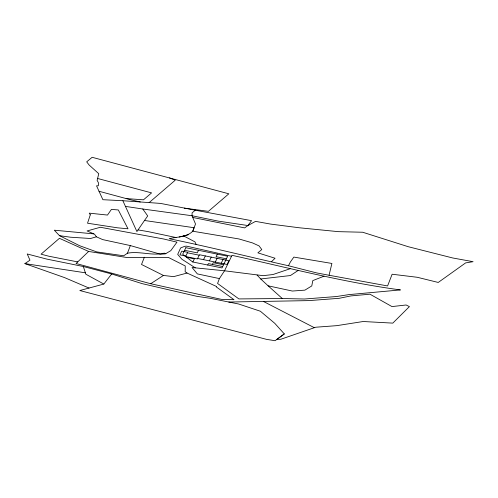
<?xml version="1.0" encoding="UTF-8"?>
<svg xmlns="http://www.w3.org/2000/svg" width="498" height="498" viewBox="0 0 498 498"><rect width="100%" height="100%" fill="white"/><g stroke="black" fill="none" stroke-linecap="round" stroke-linejoin="round"><path stroke-width="0.75" d="M288.479 265.745L316.734 272.935L329.06 275.257L331.905 263.454L293.851 257.093L290.365 262.023L288.479 265.745C248.67 256.825 209.129 246.846 169.152 238.691C177.07 236.712 186.638 237.428 192.763 231.221L194.102 227.723L144.495 220.483L136.906 231.551L122.869 200.725L102.893 199.704L96.537 185.816L98.268 185.773A36.117 11.996 9.7 0 0 98.318 182.511L97.11 180.401L98.766 173.696L89.142 165.037L86.696 161.85L92.13 157.293L228.837 193.803L208.425 211.326L184.36 208.158M93.724 233.861L54.319 230.201L59.486 235.666L79.668 245.738L96.749 251.907L123.685 255.785L127.463 253.202L130.345 245.576L160.481 254.217L165.367 253.874L170.789 250.668L176.964 242.153L163.668 238.996L100.328 227.262L87.106 230.948L94.533 234.216L96.4 236.805L102.681 239.6L130.345 245.576M219.4 278.587L217.564 283.455L238.897 298.925L282.279 298.514L304.459 299.012L336.48 296.528L348.861 294.623L400.442 289.923C343.489 282.329 287.981 267.638 231.987 255.318L224.53 270.788L219.4 278.587L197.339 273.9L192.072 267.519L224.53 270.788L263.143 275.674L272.997 274.529L290.097 268.752M144.364 257.229L141.519 264.469L163.437 275.444L173.597 276.651L187.049 273.047L216.537 286.493L216.3 286.923L233.992 299.696L221.311 299.342L150.701 283.729L76.045 263.498L88.632 251.453L127.233 257.572L168.33 257.404L185.244 265.957L185.181 271.827L187.049 273.047M192.857 261.998L194.369 258.848L186.563 257.254M198.497 250.289L197.258 252.86L184.596 250.282M203.526 259.67L205.332 255.928M209.421 260.871L211.22 257.13M207.728 265.029L208.407 263.623L222.693 266.536M212.385 264.438L213.231 262.689L223.534 264.793M217.352 254.136L216.113 256.7L226.422 258.804M215.31 262.073L217.116 258.325M221.205 263.274L223.011 259.526M144.495 220.483L147.719 215.945L142.77 208.998L125.54 206.409M103.827 284.059L111.677 273.968L142.117 283.636L196.953 296.341L210.206 298.302L238.667 304.01L260.348 311.219L274.765 323.314L284.308 333.921L275.095 340.707L266.642 339.387L79.805 290.533L103.827 284.059L85.843 274.217L83.34 266.517L46.631 259.06L27.234 253.974L29.961 260.18L24.9 263.61L64.528 277.591L88.993 288.037M271.572 261.631L275.058 258.25L257.877 252.847L261.786 249.554L259.066 245.912L252.548 242.931L238.897 238.94L192.763 231.221L195.515 224.007L192.029 215.752L192.11 212.876L195.284 210.206L251.552 220.664L247.923 225.538L244.624 227.897L192.913 217.489M149.139 202.599L175.252 180.183L169.432 177.904M284.308 333.921L276.807 339.431L280.804 339.263L315.732 327.223L336.773 325.655L363.185 321.515L392.804 323.121L409.406 306.612L406.107 304.988L391.976 306.587L369.964 294.194L351.059 295.899L339.188 298.302L308.984 300.611L228.794 302.031M297.966 270.582L290.446 275.537L260.722 278.973L257.099 275.064M150.701 283.729L163.437 275.444M324.03 276.191L312.806 280.598L311.779 285.933L304.894 290.141L292.32 291.044L268.092 285.808L260.722 278.973M96.4 236.805L90.568 238.498L70.455 237.21L59.486 235.666M179.18 237.023L188.244 234.782M127.463 253.202C139.67 250.868 152.338 256.14 164.29 253.158L165.859 253.582M126.119 198.578L143.492 199.816L151.579 192.882L97.459 178.433M122.869 200.725L160.568 203.414L195.284 210.206M138.033 229.902L148.317 231.651L176.024 237.546M142.77 208.998L192.029 215.752L218.224 221.106L247.923 225.538L255.536 221.373L270.675 224.094L299.273 227.773L338.304 231.651L362.693 232.242L408.217 246.703L452.676 257.964L473.1 261.687L465.636 262.894L438.24 282.447L417.287 277.286L392.125 274.23L387.593 285.945L329.06 275.257M24.9 263.61L85.419 272.811M140.318 201.97L131.404 199.991L99.027 191.263M77.713 261.904L48.754 256.196L41.054 254.179L59.43 238.318L88.632 251.453M187.429 252.791L199.212 255.194M185.847 256.065L179.959 254.864L181.758 251.123L187.653 252.324L185.623 256.532L197.407 258.935L199.437 254.727L228.899 260.728L227.1 264.469L197.631 258.468M231.526 256.271L186.563 246.149L184.758 246.305L180.612 247.948L177.693 254.403L181.888 259.24L195.316 267.843M83.34 266.517L111.677 273.968M263.66 301.564L314.188 327.616M183.656 235.915L194.955 241.872L196.144 244.462M268.092 285.808L282.279 298.514M90.3 214.825L87.53 223.216L117.54 227.823L128.011 228.8L118.312 209.951L111.409 209.409L107.493 215.061L89.267 213.15L90.3 214.825M185.835 247.711L182.679 254.266L192.67 261.96L222.015 267.943L227.661 256.233L185.835 247.711"/></g></svg>
